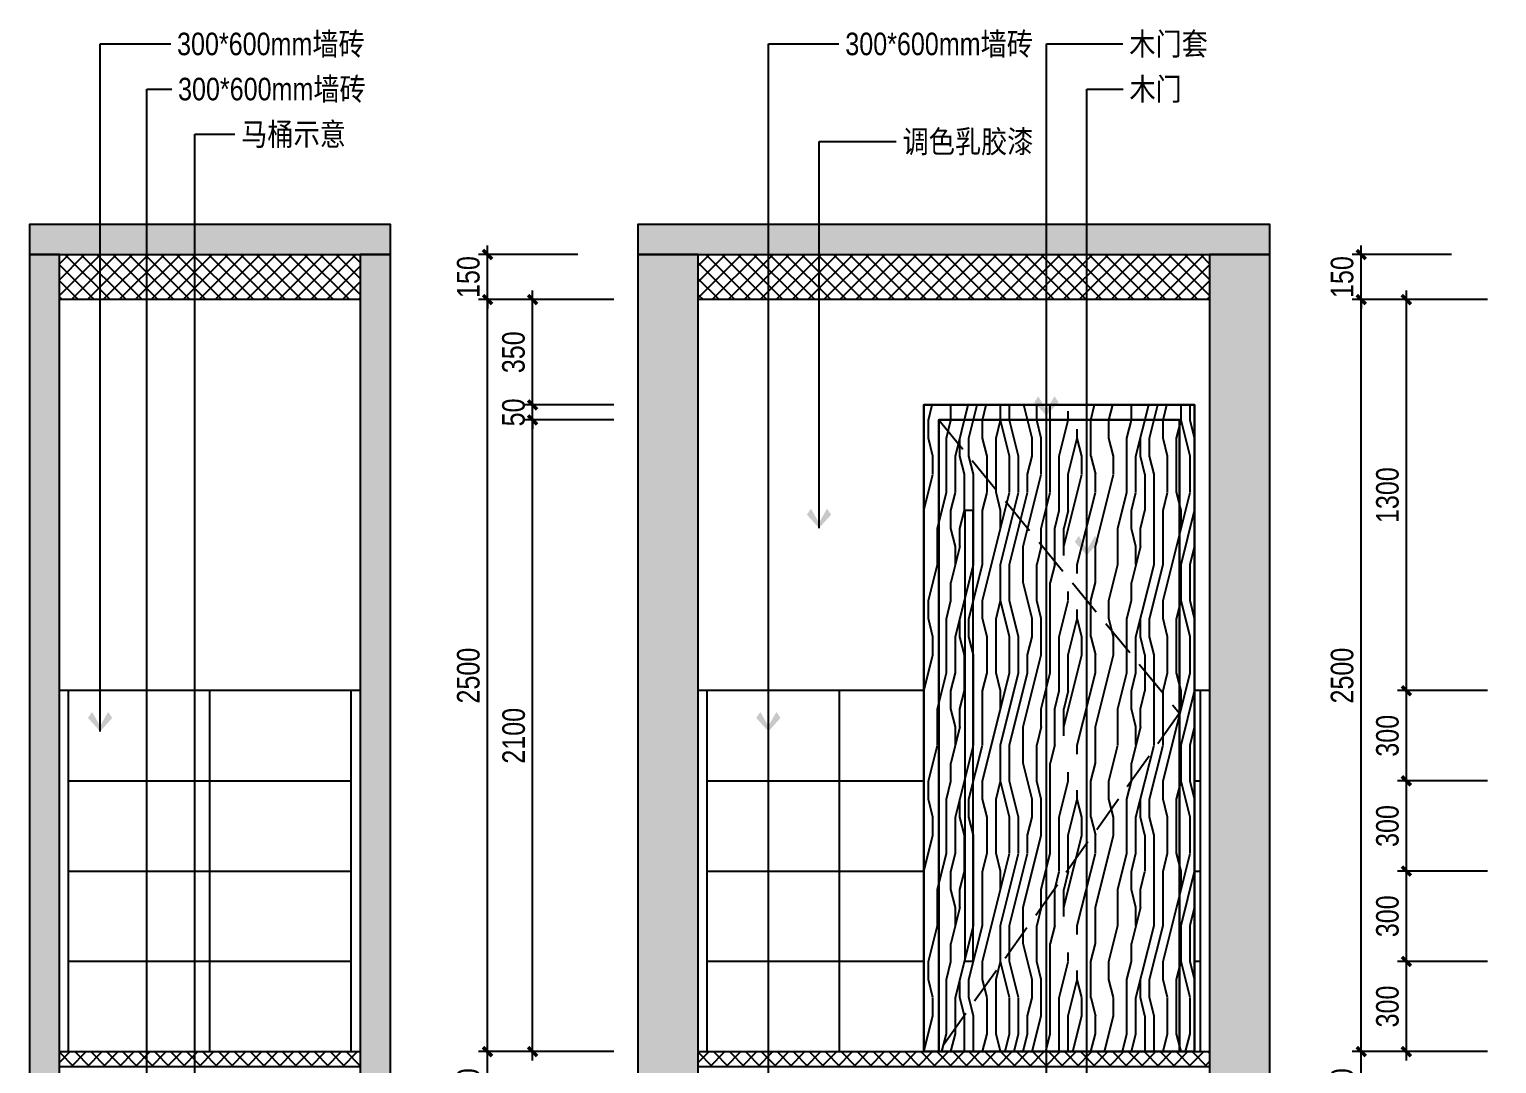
# Model space of a CAD drawing. Extents: x 468514 to 728049, y -74127 to 69080.
# Drawn here: x 593392 to 598269, y 41201 to 44640 of the extents above; entities that cross this region are included whole.
import ezdxf

# ---------------------------------------------------------------- set-up
doc = ezdxf.new("R2010")
doc.units = 0
doc.header["$LTSCALE"] = 500
doc.header["$MEASUREMENT"] = 0
doc.linetypes.add('DASH', pattern=[0.35, 0.25, -0.1])
doc.layers.get('Defpoints').update_dxf_attribs({"color": 229})
for name, color, linetype in [('E 立面填充', 250, 'Continuous'), ('E 立面墙体', 245, 'Continuous'), ('E 立面家具、洁具', 153, 'Continuous'), ('E 立面材料分格线', 8, 'Continuous'), ('E 立面标注尺寸', 9, 'Continuous'), ('E 立面装饰完成线', 225, 'Continuous'), ('E 立面门', 107, 'Continuous')]:
    doc.layers.add(name, color=color, linetype=linetype)
doc.styles.add('PDC DIM', font='PMingLiU-ExtB.ttf', dxfattribs={"width": 0.85})
doc.dimstyles.new('PDC-A2', dxfattribs={"dimscale": 0, "dimtxt": 2.5, "dimasz": 1, "dimexe": 1, "dimexo": 1, "dimgap": 0.7, "dimtad": 1, "dimdec": 0, "dimtxsty": 'PDC DIM', "dimblk": 'ARCHTICK', "dimcen": 1, "dimdle": 1, "dimclrd": 8, "dimclre": 8, "dimclrt": 9, "dimadec": 0, "dimazin": 0, "dimtfac": 1, "dimtdec": 0, "dimtix": 1, "dimtmove": 2, "dimatfit": 3, "dimldrblk": 'PDC A2 T R', "dimfxl": 10, "dimfxlon": 1, "dimarcsym": 0})

# ---------------------------------------------------------------- blocks, each defined once
blk = doc.blocks.new('_ArchTick')
at = {"color": 0, "linetype": 'ByBlock', "const_width": 0.4}
blk.add_lwpolyline([(-0.5, -0.5), (0.5, 0.5)], dxfattribs=at)
blk = doc.blocks.new('*D1396')
at = {"layer": 'Defpoints', "color": 0}
for p in [(597818.7, 41241), (598268.7, 41241), (598268.7, 40991)]:
    blk.add_point(p, dxfattribs=at)
at = {"layer": 'E 立面标注尺寸', "color": 8, "lineweight": -2}
for p, q in [((597818.7, 40961), (597818.7, 41271)), ((598118.7, 41241), (597788.7, 41241)), ((598118.7, 40991), (597788.7, 40991))]:
    blk.add_line(p, q, dxfattribs=at)
at = {"layer": 'E 立面标注尺寸', "color": 8, "lineweight": -2, "xscale": 29.99999882274668, "yscale": 29.99999882274668, "zscale": 29.99999882274668}
for p, rotation in [((597818.7, 41241), 90), ((597818.7, 40991), 270)]:
    blk.add_blockref('_ArchTick', p, dxfattribs=dict(at, rotation=rotation))
at = {"layer": 'E 立面标注尺寸', "color": 9, "insert": (597755.3, 41116), "char_height": 75, "attachment_point": 5, "rotation": 90, "style": 'PDC DIM'}
blk.add_mtext('250', dxfattribs=at)
blk = doc.blocks.new('PDC A2 T R')
at = {"color": 0, "linetype": 'ByBlock'}
blk.add_line((0, 0), (-2, 0), dxfattribs=at)
for points in [[(-2.15, 0.89), (-1.49, 1.35), (-0.6, 0), (0, 0)], [(-2.15, -0.89), (-1.49, -1.35), (-0.6, 0), (0, 0)]]:
    blk.add_solid(points, dxfattribs=at)
blk = doc.blocks.new('*D1397')
at = {"layer": 'Defpoints', "color": 0}
for p in [(597818.7, 43741), (598268.7, 43741), (598268.7, 41241)]:
    blk.add_point(p, dxfattribs=at)
at = {"layer": 'E 立面标注尺寸', "color": 8, "lineweight": -2}
for p, q in [((597818.7, 41211), (597818.7, 43771)), ((598118.7, 43741), (597788.7, 43741)), ((598118.7, 41241), (597788.7, 41241))]:
    blk.add_line(p, q, dxfattribs=at)
at = {"layer": 'E 立面标注尺寸', "color": 8, "lineweight": -2, "xscale": 29.99999882274668, "yscale": 29.99999882274668, "zscale": 29.99999882274668}
for p, rotation in [((597818.7, 43741), 90), ((597818.7, 41241), 270)]:
    blk.add_blockref('_ArchTick', p, dxfattribs=dict(at, rotation=rotation))
at = {"layer": 'E 立面标注尺寸', "color": 9, "insert": (597755.3, 42491), "char_height": 75, "attachment_point": 5, "rotation": 90, "style": 'PDC DIM'}
blk.add_mtext('2500', dxfattribs=at)
blk = doc.blocks.new('*D1398')
at = {"layer": 'Defpoints', "color": 0, "transparency": 16777216}
for p in [(597818.7, 43891), (598268.7, 43891), (598268.7, 43741)]:
    blk.add_point(p, dxfattribs=at)
at = {"layer": 'E 立面标注尺寸', "color": 8, "lineweight": -2, "transparency": 16777216}
for p, q in [((598118.7, 43891), (597788.7, 43891)), ((597818.7, 43891), (597818.7, 43921)), ((597818.7, 43741), (597818.7, 43891)), ((598118.7, 43741), (597788.7, 43741)), ((597818.7, 43741), (597818.7, 43711))]:
    blk.add_line(p, q, dxfattribs=at)
at = {"layer": 'E 立面标注尺寸', "color": 8, "lineweight": -2, "transparency": 16777216, "xscale": 29.99999882274668, "yscale": 29.99999882274668, "zscale": 29.99999882274668}
for p, rotation in [((597818.7, 43891), 270), ((597818.7, 43741), 90)]:
    blk.add_blockref('_ArchTick', p, dxfattribs=dict(at, rotation=rotation))
at = {"layer": 'E 立面标注尺寸', "color": 9, "transparency": 16777216, "insert": (597755.3, 43816), "char_height": 75, "attachment_point": 5, "rotation": 90, "style": 'PDC DIM'}
blk.add_mtext('150', dxfattribs=at)
blk = doc.blocks.new('*D1378')
at = {"layer": 'Defpoints', "color": 0}
for p in [(597968.7, 41541), (598268.7, 41541), (598268.7, 41241)]:
    blk.add_point(p, dxfattribs=at)
at = {"layer": 'E 立面标注尺寸', "color": 8, "lineweight": -2}
for p, q in [((597968.7, 41211), (597968.7, 41571)), ((598238.7, 41541), (597938.7, 41541)), ((598238.7, 41241), (597938.7, 41241))]:
    blk.add_line(p, q, dxfattribs=at)
at = {"layer": 'E 立面标注尺寸', "color": 8, "lineweight": -2, "xscale": 29.99999882274668, "yscale": 29.99999882274668, "zscale": 29.99999882274668}
for p, rotation in [((597968.7, 41541), 90), ((597968.7, 41241), 270)]:
    blk.add_blockref('_ArchTick', p, dxfattribs=dict(at, rotation=rotation))
at = {"layer": 'E 立面标注尺寸', "color": 9, "insert": (597906, 41391), "char_height": 75, "attachment_point": 5, "rotation": 90, "style": 'PDC DIM'}
blk.add_mtext('300', dxfattribs=at)
blk = doc.blocks.new('*D1379')
at = {"layer": 'Defpoints', "color": 0}
for p in [(597968.7, 41841), (598268.7, 41841), (598268.7, 41541)]:
    blk.add_point(p, dxfattribs=at)
at = {"layer": 'E 立面标注尺寸', "color": 8, "lineweight": -2}
for p, q in [((597968.7, 41511), (597968.7, 41871)), ((598238.7, 41841), (597938.7, 41841)), ((598238.7, 41541), (597938.7, 41541))]:
    blk.add_line(p, q, dxfattribs=at)
at = {"layer": 'E 立面标注尺寸', "color": 8, "lineweight": -2, "xscale": 29.99999882274668, "yscale": 29.99999882274668, "zscale": 29.99999882274668}
for p, rotation in [((597968.7, 41841), 90), ((597968.7, 41541), 270)]:
    blk.add_blockref('_ArchTick', p, dxfattribs=dict(at, rotation=rotation))
at = {"layer": 'E 立面标注尺寸', "color": 9, "insert": (597906, 41691), "char_height": 75, "attachment_point": 5, "rotation": 90, "style": 'PDC DIM'}
blk.add_mtext('300', dxfattribs=at)
blk = doc.blocks.new('*D1380')
at = {"layer": 'Defpoints', "color": 0}
for p in [(597968.7, 42141), (598268.7, 42141), (598268.7, 41841)]:
    blk.add_point(p, dxfattribs=at)
at = {"layer": 'E 立面标注尺寸', "color": 8, "lineweight": -2}
for p, q in [((598238.7, 42141), (597938.7, 42141)), ((597968.7, 41811), (597968.7, 42171)), ((598238.7, 41841), (597938.7, 41841))]:
    blk.add_line(p, q, dxfattribs=at)
at = {"layer": 'E 立面标注尺寸', "color": 8, "lineweight": -2, "xscale": 29.99999882274668, "yscale": 29.99999882274668, "zscale": 29.99999882274668}
for p, rotation in [((597968.7, 42141), 90), ((597968.7, 41841), 270)]:
    blk.add_blockref('_ArchTick', p, dxfattribs=dict(at, rotation=rotation))
at = {"layer": 'E 立面标注尺寸', "color": 9, "insert": (597906, 41991), "char_height": 75, "attachment_point": 5, "rotation": 90, "style": 'PDC DIM'}
blk.add_mtext('300', dxfattribs=at)
blk = doc.blocks.new('*D1381')
at = {"layer": 'Defpoints', "color": 0}
for p in [(597968.7, 42441), (598268.7, 42441), (598268.7, 42141)]:
    blk.add_point(p, dxfattribs=at)
at = {"layer": 'E 立面标注尺寸', "color": 8, "lineweight": -2}
for p, q in [((598238.7, 42441), (597938.7, 42441)), ((597968.7, 42111), (597968.7, 42471)), ((598238.7, 42141), (597938.7, 42141))]:
    blk.add_line(p, q, dxfattribs=at)
at = {"layer": 'E 立面标注尺寸', "color": 8, "lineweight": -2, "xscale": 29.99999882274668, "yscale": 29.99999882274668, "zscale": 29.99999882274668}
for p, rotation in [((597968.7, 42441), 90), ((597968.7, 42141), 270)]:
    blk.add_blockref('_ArchTick', p, dxfattribs=dict(at, rotation=rotation))
at = {"layer": 'E 立面标注尺寸', "color": 9, "insert": (597906, 42291), "char_height": 75, "attachment_point": 5, "rotation": 90, "style": 'PDC DIM'}
blk.add_mtext('300', dxfattribs=at)
blk = doc.blocks.new('*D1382')
at = {"layer": 'Defpoints', "color": 0}
for p in [(597968.7, 43741), (598268.7, 43741), (598268.7, 42441)]:
    blk.add_point(p, dxfattribs=at)
at = {"layer": 'E 立面标注尺寸', "color": 8, "lineweight": -2}
for p, q in [((597968.7, 42411), (597968.7, 43771)), ((598238.7, 43741), (597938.7, 43741)), ((598238.7, 42441), (597938.7, 42441))]:
    blk.add_line(p, q, dxfattribs=at)
at = {"layer": 'E 立面标注尺寸', "color": 8, "lineweight": -2, "xscale": 29.99999882274668, "yscale": 29.99999882274668, "zscale": 29.99999882274668}
for p, rotation in [((597968.7, 43741), 90), ((597968.7, 42441), 270)]:
    blk.add_blockref('_ArchTick', p, dxfattribs=dict(at, rotation=rotation))
at = {"layer": 'E 立面标注尺寸', "color": 9, "insert": (597906, 43091), "char_height": 75, "attachment_point": 5, "rotation": 90, "style": 'PDC DIM'}
blk.add_mtext('1300', dxfattribs=at)
blk = doc.blocks.new('*D1403')
at = {"layer": 'Defpoints', "color": 0}
for p in [(594914.7, 41241), (595364.7, 41241), (595364.7, 40991)]:
    blk.add_point(p, dxfattribs=at)
at = {"layer": 'E 立面标注尺寸', "color": 8, "lineweight": -2}
for p, q in [((594914.7, 40961), (594914.7, 41271)), ((595214.7, 41241), (594884.7, 41241)), ((595214.7, 40991), (594884.7, 40991))]:
    blk.add_line(p, q, dxfattribs=at)
at = {"layer": 'E 立面标注尺寸', "color": 8, "lineweight": -2, "xscale": 29.99999882274668, "yscale": 29.99999882274668, "zscale": 29.99999882274668}
for p, rotation in [((594914.7, 41241), 90), ((594914.7, 40991), 270)]:
    blk.add_blockref('_ArchTick', p, dxfattribs=dict(at, rotation=rotation))
at = {"layer": 'E 立面标注尺寸', "color": 9, "insert": (594851.3, 41116), "char_height": 75, "attachment_point": 5, "rotation": 90, "style": 'PDC DIM'}
blk.add_mtext('250', dxfattribs=at)
blk = doc.blocks.new('*D1404')
at = {"layer": 'Defpoints', "color": 0}
for p in [(595064.7, 43341), (595364.7, 43341), (595364.7, 41241)]:
    blk.add_point(p, dxfattribs=at)
at = {"layer": 'E 立面标注尺寸', "color": 8, "lineweight": -2}
for p, q in [((595064.7, 41211), (595064.7, 43371)), ((595334.7, 43341), (595034.7, 43341)), ((595334.7, 41241), (595034.7, 41241))]:
    blk.add_line(p, q, dxfattribs=at)
at = {"layer": 'E 立面标注尺寸', "color": 8, "lineweight": -2, "xscale": 29.99999882274668, "yscale": 29.99999882274668, "zscale": 29.99999882274668}
for p, rotation in [((595064.7, 43341), 90), ((595064.7, 41241), 270)]:
    blk.add_blockref('_ArchTick', p, dxfattribs=dict(at, rotation=rotation))
at = {"layer": 'E 立面标注尺寸', "color": 9, "insert": (595002, 42291), "char_height": 75, "attachment_point": 5, "rotation": 90, "style": 'PDC DIM'}
blk.add_mtext('2100', dxfattribs=at)
blk = doc.blocks.new('*D1405')
at = {"layer": 'Defpoints', "color": 0}
for p in [(595064.7, 43391), (595364.7, 43391), (595364.7, 43341)]:
    blk.add_point(p, dxfattribs=at)
at = {"layer": 'E 立面标注尺寸', "color": 8, "lineweight": -2}
for p, q in [((595064.7, 43391), (595064.7, 43421)), ((595334.7, 43391), (595034.7, 43391)), ((595064.7, 43341), (595064.7, 43391)), ((595334.7, 43341), (595034.7, 43341)), ((595064.7, 43341), (595064.7, 43311))]:
    blk.add_line(p, q, dxfattribs=at)
at = {"layer": 'E 立面标注尺寸', "color": 8, "lineweight": -2, "xscale": 29.99999882274668, "yscale": 29.99999882274668, "zscale": 29.99999882274668}
for p, rotation in [((595064.7, 43391), 270), ((595064.7, 43341), 90)]:
    blk.add_blockref('_ArchTick', p, dxfattribs=dict(at, rotation=rotation))
at = {"layer": 'E 立面标注尺寸', "color": 9, "insert": (595001.3, 43366), "char_height": 75, "attachment_point": 5, "rotation": 90, "style": 'PDC DIM'}
blk.add_mtext('50', dxfattribs=at)
blk = doc.blocks.new('*D1406')
at = {"layer": 'Defpoints', "color": 0}
for p in [(595064.7, 43741), (595364.7, 43741), (595364.7, 43391)]:
    blk.add_point(p, dxfattribs=at)
at = {"layer": 'E 立面标注尺寸', "color": 8, "lineweight": -2}
for p, q in [((595064.7, 43361), (595064.7, 43771)), ((595334.7, 43741), (595034.7, 43741)), ((595334.7, 43391), (595034.7, 43391))]:
    blk.add_line(p, q, dxfattribs=at)
at = {"layer": 'E 立面标注尺寸', "color": 8, "lineweight": -2, "xscale": 29.99999882274668, "yscale": 29.99999882274668, "zscale": 29.99999882274668}
for p, rotation in [((595064.7, 43741), 90), ((595064.7, 43391), 270)]:
    blk.add_blockref('_ArchTick', p, dxfattribs=dict(at, rotation=rotation))
at = {"layer": 'E 立面标注尺寸', "color": 9, "insert": (595001.3, 43566), "char_height": 75, "attachment_point": 5, "rotation": 90, "style": 'PDC DIM'}
blk.add_mtext('350', dxfattribs=at)
blk = doc.blocks.new('*D1408')
at = {"layer": 'Defpoints', "color": 0}
for p in [(594914.7, 43741), (595364.7, 43741), (595364.7, 41241)]:
    blk.add_point(p, dxfattribs=at)
at = {"layer": 'E 立面标注尺寸', "color": 8, "lineweight": -2}
for p, q in [((594914.7, 41211), (594914.7, 43771)), ((595214.7, 43741), (594884.7, 43741)), ((595214.7, 41241), (594884.7, 41241))]:
    blk.add_line(p, q, dxfattribs=at)
at = {"layer": 'E 立面标注尺寸', "color": 8, "lineweight": -2, "xscale": 29.99999882274668, "yscale": 29.99999882274668, "zscale": 29.99999882274668}
for p, rotation in [((594914.7, 43741), 90), ((594914.7, 41241), 270)]:
    blk.add_blockref('_ArchTick', p, dxfattribs=dict(at, rotation=rotation))
at = {"layer": 'E 立面标注尺寸', "color": 9, "insert": (594851.3, 42491), "char_height": 75, "attachment_point": 5, "rotation": 90, "style": 'PDC DIM'}
blk.add_mtext('2500', dxfattribs=at)
blk = doc.blocks.new('*D1409')
at = {"layer": 'Defpoints', "color": 0, "transparency": 16777216}
for p in [(594914.7, 43891), (595364.7, 43891), (595364.7, 43741)]:
    blk.add_point(p, dxfattribs=at)
at = {"layer": 'E 立面标注尺寸', "color": 8, "lineweight": -2, "transparency": 16777216}
for p, q in [((595214.7, 43891), (594884.7, 43891)), ((594914.7, 43891), (594914.7, 43921)), ((594914.7, 43741), (594914.7, 43891)), ((595214.7, 43741), (594884.7, 43741)), ((594914.7, 43741), (594914.7, 43711))]:
    blk.add_line(p, q, dxfattribs=at)
at = {"layer": 'E 立面标注尺寸', "color": 8, "lineweight": -2, "transparency": 16777216, "xscale": 29.99999882274668, "yscale": 29.99999882274668, "zscale": 29.99999882274668}
for p, rotation in [((594914.7, 43891), 270), ((594914.7, 43741), 90)]:
    blk.add_blockref('_ArchTick', p, dxfattribs=dict(at, rotation=rotation))
at = {"layer": 'E 立面标注尺寸', "color": 9, "transparency": 16777216, "insert": (594851.3, 43816), "char_height": 75, "attachment_point": 5, "rotation": 90, "style": 'PDC DIM'}
blk.add_mtext('150', dxfattribs=at)

msp = doc.modelspace()

# ---------------------------------------------------------------- hatches: boundary and pattern name
at = {"layer": 'E 立面填充'}
h = msp.add_hatch(dxfattribs=at)
h.set_pattern_fill('ANSI37', color=256, scale=300)
h.set_pattern_definition([(45, (-3608.715, 0), (-26.5165043, 26.5165043), []), (135, (-3608.715, 0), (-26.5165043, -26.5165043), [])])
h.paths.add_polyline_path([(593491.9, 43891), (594491.9, 43891), (594491.9, 43741), (593491.9, 43741)])
h = msp.add_hatch(dxfattribs=at)
h.set_pattern_fill('ANSI37', color=256, scale=300)
h.set_pattern_definition([(45, (-7895.836, 0), (-26.5165043, 26.5165043), []), (135, (-7895.836, 0), (-26.5165043, -26.5165043), [])])
h.paths.add_polyline_path([(595614.7, 43891), (597314.7, 43891), (597314.7, 43741), (595614.7, 43741)])
h = msp.add_hatch(dxfattribs=at)
h.set_pattern_fill('木纹5', color=256, scale=150, angle=90, pattern_type=2)
h.set_pattern_definition([(90, (69534.57, 2600), (-600, 4e-14), [120, -180, 60, -240]), (90, (69519.57, 3020), (-600, 4e-14), [120, -480]), (90, (69489.57, 2960), (-600, 4e-14), [60, -540]), (90, (69474.57, 2630), (-600, 4e-14), [30, -420, 30, -120]), (90, (69444.57, 2840), (-600, 4e-14), [120, -180, 30, -270]), (90, (69429.57, 2690), (-600, 4e-14), [90, -510]), (90, (69414.57, 2840), (-600, 4e-14), [180, -420]), (90, (69399.57, 2660), (-600, 4e-14), [120, -480]), (90, (69384.57, 2900), (-600, 4e-14), [300, -300]), (90, (69354.57, 2720), (-600, 4e-14), [60, -180, 120, -240]), (90, (69339.57, 3140), (-600, 4e-14), [120, -480]), (90, (69324.57, 3020), (-600, 4e-14), [60, -540]), (90, (69309.57, 2900), (-600, 4e-14), [60, -540]), (90, (69294.57, 2600), (-600, 4e-14), [120, -480]), (90, (69279.57, 2900), (-600, 4e-14), [120, -480]), (90, (69249.57, 2900), (-600, 4e-14), [120, -120, 120, -240]), (90, (69219.57, 2780), (-600, 4e-14), [60, -300, 120, -120]), (90, (69204.57, 2900), (-600, 4e-14), [180, -420]), (90, (69174.57, 2900), (-600, 4e-14), [120, -480]), (90, (69159.57, 2660), (-600, 4e-14), [180, -240, 60, -120]), (90, (69129.57, 2660), (-600, 4e-14), [300, -300]), (90, (69114.57, 3020), (-600, 4e-14), [60, -540]), (90, (69099.57, 2840), (-600, 4e-14), [120, -480]), (90, (69084.57, 2720), (-600, 4e-14), [60, -240, 60, -240]), (90, (69069.57, 2660), (-600, 4e-14), [60, -180, 120, -240]), (90, (69054.57, 2780), (-600, 4e-14), [60, -300, 60, -180]), (90, (69039.57, 2900), (-600, 4e-14), [180, -420]), (90, (69009.57, 2660), (-600, 4e-14), [120, -480]), (90, (68994.57, 2960), (-600, 4e-14), [60, -540]), (90, (68979.57, 3080), (-600, 4e-14), [60, -540]), (104.036243, (69489.57, 3020), (2e-08, 600), [61.8, -2412.0633]), (104.036243, (69354.57, 3080), (2e-08, 600), [61.8, -2412.0633]), (104.036243, (68994.57, 3020), (2e-08, 600), [61.8, -2412.0633]), (104.036243, (69219.57, 2840), (2e-08, 600), [61.8, -2412.0633]), (104.036243, (69129.57, 2960), (2e-08, 600), [61.8, -2412.0633]), (104.036243, (69174.57, 3020), (2e-08, 600), [61.8, -2412.0633]), (104.036243, (69069.57, 2720), (2e-08, 600), [61.8, -2412.0633]), (104.036243, (69099.57, 2960), (2e-08, 600), [61.8, -2412.0633]), (104.036243, (69324.57, 3080), (2e-08, 600), [123.6, -2350.2633]), (104.036243, (69279.57, 3020), (2e-08, 600), [123.6, -2350.2633]), (104.036243, (69249.57, 3020), (2e-08, 600), [123.6, -2350.2633]), (255.963757, (69444.57, 2840), (2e-08, -600), [61.8, -123.6, 61.8, -2226.6633]), (255.963757, (69354.57, 2720), (2e-08, -600), [61.8, -2412.0633]), (255.963757, (69084.57, 2720), (2e-08, -600), [123.6, -2350.2633]), (284.036243, (69519.57, 3020), (-2e-08, -600), [61.8, -2412.0633]), (75.963757, (69519.57, 3140), (-2e-08, 600), [61.8, -2412.0633]), (75.963757, (69309.57, 2960), (-2e-08, 600), [61.8, -2412.0633]), (75.963757, (69204.57, 3080), (-2e-08, 600), [61.8, -2412.0633]), (75.963757, (69159.57, 2840), (-2e-08, 600), [61.8, -2412.0633]), (75.963757, (69084.57, 2780), (-2e-08, 600), [61.8, -2412.0633]), (75.963757, (69054.57, 2840), (-2e-08, 600), [61.8, -2412.0633]), (75.963757, (69159.57, 2840), (-2e-08, 600), [61.8, -2412.0633]), (75.963757, (69069.57, 3020), (-2e-08, 600), [247.2, -2226.6633]), (75.963757, (69474.57, 2660), (-2e-08, 600), [247.2, -2226.6633]), (75.963757, (69429.57, 2720), (-2e-08, 600), [247.2, -2226.6633]), (75.963757, (69399.57, 2780), (-2e-08, 600), [61.8, -123.6, 123.6, -2164.8633]), (75.963757, (69354.57, 2780), (-2e-08, 600), [123.6, -123.6, 123.6, -2103.0633]), (75.963757, (69294.57, 2720), (-2e-08, 600), [247.2, -2226.6633]), (75.963757, (69249.57, 2660), (-2e-08, 600), [247.2, -2226.6633]), (75.963757, (69219.57, 2660), (-2e-08, 600), [247.2, -2226.6633]), (75.963757, (69039.57, 3080), (-2e-08, 600), [61.8, -2412.0633]), (75.963768, (68979.57, 3140), (-0.000115, 600), [123.6, -2350.2633]), (75.963768, (69009.57, 2780), (-0.000115, 600), [123.6, -2350.2633]), (75.963758, (69534.57, 2720), (-1e-05, 600), [247.2, -2226.6633]), (75.963758, (69114.57, 3080), (-1e-05, 600), [185.4, -2288.4633]), (75.963758, (69159.57, 3140), (-1e-05, 600), [370.8, -2103.0633])])
h.paths.add_polyline_path([(596364.7, 43391), (597264.7, 43391), (597264.7, 41241), (596364.7, 41241)])
h = msp.add_hatch(dxfattribs=at)
h.set_pattern_fill('_USER', color=256, scale=300, pattern_type=0)
h.set_pattern_definition([(0, (595644.72, 41241), (0, 300), [])])
h.paths.add_polyline_path([(596364.7, 42441), (595644.7, 42441), (595644.7, 41241), (596364.7, 41241)])
h.paths.add_polyline_path([(597284.7, 42441), (597264.7, 42441), (597264.7, 41241), (597284.7, 41241)])
h = msp.add_hatch(dxfattribs=at)
h.set_pattern_fill('_USER', color=256, scale=600, angle=90, pattern_type=0)
h.set_pattern_definition([(90, (597284.7, 43641), (-600, 4e-14), [])])
h.paths.add_polyline_path([(596364.7, 42441), (595644.7, 42441), (595644.7, 41241), (596364.7, 41241)])
h.paths.add_polyline_path([(597284.7, 42441), (597264.7, 42441), (597264.7, 41241), (597284.7, 41241)])
at = {"layer": 'E 立面墙体'}
h = msp.add_hatch(color=250, dxfattribs=at)
h.dxf.hatch_style = 1
h.paths.add_polyline_path([(593391.9, 43891), (594591.9, 43891), (594591.9, 43991), (593391.9, 43991)])
h = msp.add_hatch(color=250, dxfattribs=at)
h.dxf.hatch_style = 1
h.paths.add_polyline_path([(595414.7, 43891), (597514.7, 43891), (597514.7, 43991), (595414.7, 43991)])
h = msp.add_hatch(dxfattribs=at)
h.set_pattern_fill('钢筋混凝土', color=250, scale=10, pattern_type=2)
h.set_pattern_definition([(45, (68769.5, 0), (-35.355339, 35.355339), []), (50, (68769.5, 0), (71.726018, -6.2752135), [7.5, -82.5]), (355, (68769.5, 0), (-13.875133, 75.219213), [6, -66]), (100.4514, (68775.476, -0.52), (57.850938, 68.943954), [6.374019, -70.114211]), (46.1842, (68769.5, 20), (106.724105, -16.551901), [11.25, -123.75]), (96.6356, (68778.39, 18.62), (93.46627, 97.411787), [9.561029, -105.1713]), (351.1842, (68769.5, 20), (93.466195, 97.41186), [9, -99]), (21, (68779.5, 15), (59.690705, -40.261889), [7.5, -82.5]), (326, (68779.5, 15), (24.331533, 72.515005), [6, -66]), (71.4514, (68784.47, 11.645), (84.022263, 32.25305), [6.374019, -70.114211]), (37.5, (68769.5, 0), (1.2159855, 33.2893854), [0.5, -65.2, 0.5, -67, 0.5, -66.25]), (7.5, (68769.5, 0), (26.3069537, 39.4411712), [0.5, -38.2, 0.5, -63.7, 0.5, -25.25]), (327.5, (68747.2, 0), (53.3822436, -2.2554872), [0.5, -25, 0.5, -78, 0.5, -103.5]), (317.5, (68737.2, 0), (58.318617, 10.0104982), [0.5, -32.5, 0.5, -51.8, 0.5, -73.5])])
h.paths.add_polyline_path([(593391.9, 38591), (593491.9, 38591), (593491.9, 43891), (593391.9, 43891)])
h = msp.add_hatch(dxfattribs=at)
h.set_pattern_fill('钢筋混凝土', color=250, scale=10, pattern_type=2)
h.set_pattern_definition([(45, (62769.5, 0), (-35.355339, 35.355339), []), (50, (62769.5, 0), (71.726018, -6.2752135), [7.5, -82.5]), (355, (62769.5, 0), (-13.875133, 75.219213), [6, -66]), (100.4514, (62775.476, -0.52), (57.850938, 68.943954), [6.374019, -70.114211]), (46.1842, (62769.5, 20), (106.724105, -16.551901), [11.25, -123.75]), (96.6356, (62778.39, 18.62), (93.46627, 97.411787), [9.561029, -105.1713]), (351.1842, (62769.5, 20), (93.466195, 97.41186), [9, -99]), (21, (62779.5, 15), (59.690705, -40.261889), [7.5, -82.5]), (326, (62779.5, 15), (24.331533, 72.515005), [6, -66]), (71.4514, (62784.47, 11.645), (84.022263, 32.25305), [6.374019, -70.114211]), (37.5, (62769.5, 0), (1.2159855, 33.2893854), [0.5, -65.2, 0.5, -67, 0.5, -66.25]), (7.5, (62769.5, 0), (26.3069537, 39.4411712), [0.5, -38.2, 0.5, -63.7, 0.5, -25.25]), (327.5, (62747.2, 0), (53.3822436, -2.2554872), [0.5, -25, 0.5, -78, 0.5, -103.5]), (317.5, (62737.2, 0), (58.318617, 10.0104982), [0.5, -32.5, 0.5, -51.8, 0.5, -73.5])])
h.paths.add_polyline_path([(594591.9, 43891), (594491.9, 43891), (594491.9, 38591), (594591.9, 38591)])
h = msp.add_hatch(dxfattribs=at)
h.set_pattern_fill('钢筋混凝土', color=250, scale=10, pattern_type=2)
h.set_pattern_definition([(45, (70892.284, 0), (-35.355339, 35.355339), []), (50, (70892.284, 0), (71.726018, -6.2752135), [7.5, -82.5]), (355, (70892.28, 0), (-13.875133, 75.219213), [6, -66]), (100.4514, (70898.26, -0.52), (57.850938, 68.943954), [6.374019, -70.114211]), (46.1842, (70892.28, 20), (106.724105, -16.551901), [11.25, -123.75]), (96.6356, (70901.18, 18.62), (93.46627, 97.411787), [9.561029, -105.1713]), (351.1842, (70892.28, 20), (93.466195, 97.41186), [9, -99]), (21, (70902.284, 15), (59.690705, -40.261889), [7.5, -82.5]), (326, (70902.28, 15), (24.331533, 72.515005), [6, -66]), (71.4514, (70907.26, 11.645), (84.022263, 32.25305), [6.374019, -70.114211]), (37.5, (70892.284, 0), (1.2159855, 33.2893854), [0.5, -65.2, 0.5, -67, 0.5, -66.25]), (7.5, (70892.284, 0), (26.3069537, 39.4411712), [0.5, -38.2, 0.5, -63.7, 0.5, -25.25]), (327.5, (70869.984, 0), (53.3822436, -2.2554872), [0.5, -25, 0.5, -78, 0.5, -103.5]), (317.5, (70859.984, 0), (58.318617, 10.0104982), [0.5, -32.5, 0.5, -51.8, 0.5, -73.5])])
h.paths.add_polyline_path([(595414.7, 38591), (595614.7, 38591), (595614.7, 43891), (595414.7, 43891)])
h = msp.add_hatch(dxfattribs=at)
h.set_pattern_fill('钢筋混凝土', color=250, scale=10, pattern_type=2)
h.set_pattern_definition([(45, (65592.284, 0), (-35.355339, 35.355339), []), (50, (65592.284, 0), (71.726018, -6.2752135), [7.5, -82.5]), (355, (65592.28, 0), (-13.875133, 75.219213), [6, -66]), (100.4514, (65598.26, -0.52), (57.850938, 68.943954), [6.374019, -70.114211]), (46.1842, (65592.28, 20), (106.724105, -16.551901), [11.25, -123.75]), (96.6356, (65601.18, 18.62), (93.46627, 97.411787), [9.561029, -105.1713]), (351.1842, (65592.28, 20), (93.466195, 97.41186), [9, -99]), (21, (65602.284, 15), (59.690705, -40.261889), [7.5, -82.5]), (326, (65602.28, 15), (24.331533, 72.515005), [6, -66]), (71.4514, (65607.26, 11.645), (84.022263, 32.25305), [6.374019, -70.114211]), (37.5, (65592.284, 0), (1.2159855, 33.2893854), [0.5, -65.2, 0.5, -67, 0.5, -66.25]), (7.5, (65592.284, 0), (26.3069537, 39.4411712), [0.5, -38.2, 0.5, -63.7, 0.5, -25.25]), (327.5, (65569.984, 0), (53.3822436, -2.2554872), [0.5, -25, 0.5, -78, 0.5, -103.5]), (317.5, (65559.984, 0), (58.318617, 10.0104982), [0.5, -32.5, 0.5, -51.8, 0.5, -73.5])])
h.paths.add_polyline_path([(597514.7, 43891), (597314.7, 43891), (597314.7, 38591), (597514.7, 38591)])
h = msp.add_hatch(dxfattribs=at)
h.set_pattern_fill('ANSI37', color=250, scale=300)
h.set_pattern_definition([(45, (57769.5, -250), (-26.5165043, 26.5165043), []), (135, (57769.5, -250), (-26.5165043, -26.5165043), [])])
h.paths.add_polyline_path([(594491.9, 41191), (593491.9, 41191), (593491.9, 41241), (594491.9, 41241)])
h = msp.add_hatch(dxfattribs=at)
h.set_pattern_fill('ANSI37', color=250, scale=300)
h.set_pattern_definition([(45, (59892.284, -250), (-26.5165043, 26.5165043), []), (135, (59892.284, -250), (-26.5165043, -26.5165043), [])])
h.paths.add_polyline_path([(597314.7, 41191), (595614.7, 41191), (595614.7, 41241), (597314.7, 41241)])
at = {"layer": 'E 立面家具、洁具'}
h = msp.add_hatch(dxfattribs=at)
h.set_pattern_fill('ANSI37', color=250, scale=300)
h.paths.add_polyline_path([(597100.7, 43891), (598100.7, 43891)])
h = msp.add_hatch(dxfattribs=at)
h.set_pattern_fill('_USER', color=250, scale=600, angle=90, pattern_type=0)
h.set_pattern_definition([(90, (593991.94, 41241), (-600, 4e-14), [])])
h.paths.add_polyline_path([(594491.9, 42441), (593491.9, 42441), (593491.9, 41241), (594491.9, 41241)])
h = msp.add_hatch(dxfattribs=at)
h.set_pattern_fill('_USER', color=250, scale=300, pattern_type=0)
h.set_pattern_definition([(0, (593491.94, 41241), (0, 300), [])])
h.paths.add_polyline_path([(594461.9, 42441), (593521.9, 42441), (593521.9, 41241), (594461.9, 41241)])

# ---------------------------------------------------------------- linework, layer by layer
at = {"layer": 'E 立面墙体'}
for points in [[(593391.9, 43891), (594591.9, 43891), (594591.9, 43991), (593391.9, 43991)], [(595414.7, 43891), (597514.7, 43891), (597514.7, 43991), (595414.7, 43991)], [(593391.9, 38591), (593491.9, 38591), (593491.9, 43891), (593391.9, 43891)], [(594591.9, 43891), (594491.9, 43891), (594491.9, 38591), (594591.9, 38591)], [(595414.7, 38591), (595614.7, 38591), (595614.7, 43891), (595414.7, 43891)], [(597514.7, 43891), (597314.7, 43891), (597314.7, 38591), (597514.7, 38591)]]:
    msp.add_lwpolyline(points, close=True, dxfattribs=at)
at = {"layer": 'E 立面家具、洁具', "color": 250}
for p, q in [((594491.9, 42441), (593491.9, 42441)), ((596364.7, 42441), (595614.7, 42441)), ((597314.7, 42441), (597264.7, 42441))]:
    msp.add_line(p, q, dxfattribs=at)
at = {"layer": 'E 立面材料分格线', "linetype": 'DASH'}
msp.add_lwpolyline([(596414.7, 43341), (597214.7, 42366), (596414.7, 41241)], dxfattribs=at)
at = {"layer": 'E 立面装饰完成线'}
for points in [[(593491.9, 43891), (594491.9, 43891), (594491.9, 43741), (593491.9, 43741)], [(595614.7, 43891), (597314.7, 43891), (597314.7, 43741), (595614.7, 43741)], [(594491.9, 41191), (593491.9, 41191), (593491.9, 41241), (594491.9, 41241)], [(597314.7, 41191), (595614.7, 41191), (595614.7, 41241), (597314.7, 41241)]]:
    msp.add_lwpolyline(points, close=True, dxfattribs=at)
for points in [[(593521.9, 41241), (593521.9, 42441)], [(594461.9, 41241), (594461.9, 42441)], [(595644.7, 41241), (595644.7, 42441)], [(597284.7, 41241), (597284.7, 42441)]]:
    msp.add_lwpolyline(points, dxfattribs=at)
at = {"layer": 'E 立面门'}
for points in [[(597264.7, 41241), (597264.7, 43391), (596364.7, 43391), (596364.7, 41241)], [(597214.7, 41241), (597214.7, 43341), (596414.7, 43341), (596414.7, 41241)]]:
    msp.add_lwpolyline(points, dxfattribs=at)
for points in [[(596364.7, 43391), (597264.7, 43391), (597264.7, 41241), (596364.7, 41241)], [(596414.7, 43341), (597214.7, 43341), (597214.7, 41241), (596414.7, 41241)], [(596502.2, 43041), (596527.2, 43041), (596527.2, 41541), (596502.2, 41541)]]:
    msp.add_lwpolyline(points, close=True, dxfattribs=at)

# ---------------------------------------------------------------- texts
at = {"layer": 'E 立面标注尺寸', "color": 9, "char_height": 75, "attachment_point": 1, "style": 'PDC DIM'}
for s, insert in [('300*600mm墙砖', (593882.9, 44628.5)), ('300*600mm墙砖', (596103.9, 44628.5)), ('木门套', (597047.8, 44628.5)), ('300*600mm墙砖', (593886.2, 44478.5)), ('木门', (597048.3, 44478.5)), ('马桶示意', (594096.1, 44328.5)), ('{\\fSimSun|b0|i0|c134|p2;调色乳胶漆}', (596294.2, 44303.9))]:
    msp.add_mtext(s, dxfattribs=dict(at, insert=insert))

# ---------------------------------------------------------------- dimensions: what is measured, and where the dimension line sits
at = {"layer": 'E 立面标注尺寸'}
for base, p1, p2, picture, middle in [((594914.7, 43891), (595364.7, 43741), (595364.7, 43891), '*D1409', (594851.3, 43816)), ((597818.7, 43891), (598268.7, 43741), (598268.7, 43891), '*D1398', (597755.3, 43816)), ((594914.7, 43741), (595364.7, 41241), (595364.7, 43741), '*D1408', (594851.3, 42491)), ((595064.7, 43741), (595364.7, 43391), (595364.7, 43741), '*D1406', (595001.3, 43566)), ((597818.7, 43741), (598268.7, 41241), (598268.7, 43741), '*D1397', (597755.3, 42491)), ((597968.7, 43741), (598268.7, 42441), (598268.7, 43741), '*D1382', (597906, 43091)), ((595064.7, 43391), (595364.7, 43341), (595364.7, 43391), '*D1405', (595001.3, 43366)), ((595064.7, 43341), (595364.7, 41241), (595364.7, 43341), '*D1404', (595002, 42291)), ((597968.7, 42441), (598268.7, 42141), (598268.7, 42441), '*D1381', (597906, 42291)), ((597968.7, 42141), (598268.7, 41841), (598268.7, 42141), '*D1380', (597906, 41991)), ((597968.7, 41841), (598268.7, 41541), (598268.7, 41841), '*D1379', (597906, 41691)), ((597968.7, 41541), (598268.7, 41241), (598268.7, 41541), '*D1378', (597906, 41391)), ((594914.7, 41241), (595364.7, 40991), (595364.7, 41241), '*D1403', (594851.3, 41116)), ((597818.7, 41241), (598268.7, 40991), (598268.7, 41241), '*D1396', (597755.3, 41116))]:
    dim = msp.add_linear_dim(base=base, p1=p1, p2=p2, angle=90, dimstyle='PDC-A2', override={"dimscale": 29.999999}, dxfattribs=at)
    dim.commit()
    dim.dimension.update_dxf_attribs({"geometry": picture, "text_midpoint": middle})

# ---------------------------------------------------------------- leaders
at = {"layer": 'E 立面标注尺寸', "annotation_type": 0, "has_hookline": 1, "hookline_direction": 0}
for points, text_width in [([(593627.2, 42305.6), (593627.2, 44591), (593861.9, 44591)], 625.9), ([(595848.2, 42305.6), (595848.2, 44591), (596082.9, 44591)], 625.9), ([(595848.2, 39932.1), (595848.2, 44591), (596082.9, 44591)], 625.9), ([(596772.3, 43355.1), (596772.3, 44591), (597026.8, 44591)], 265), ([(596772.3, 40761.9), (596772.3, 44591), (597026.8, 44591)], 265), ([(593782.6, 40358), (593782.6, 44441), (593865.2, 44441)], 625.9), ([(596906.9, 42891.1), (596906.9, 44441), (597027.3, 44441)], 168.1), ([(596906.9, 40357.5), (596906.9, 44441), (597027.3, 44441)], 168.1), ([(593942.3, 39325.8), (593942.3, 44291), (594075.1, 44291)], 352.2), ([(596016.5, 42981.5), (596016.5, 44266.4), (596273.2, 44266.4)], 447.7)]:
    msp.add_leader(points, dimstyle='PDC-A2', override={"dimscale": 29.999999, "dimtad": 0}, dxfattribs=dict(at, text_width=text_width))

doc.saveas('drawing.dxf')
